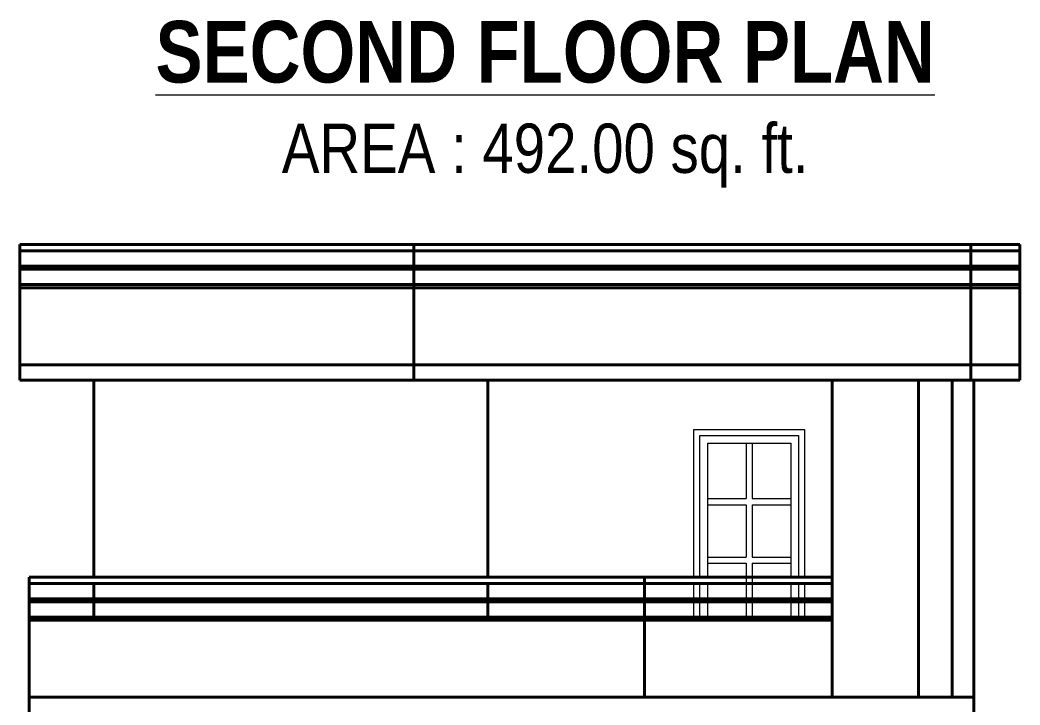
# Model space of a CAD drawing. Header units: inches. Extents: x 141029 to 166402, y -23568 to -18036.
# Drawn here: x 165986.6 to 166311.6, y -22302.5 to -22080 of the extents above; entities that cross this region are included whole.
import ezdxf

# ---------------------------------------------------------------- set-up
doc = ezdxf.new("R2010")
doc.units = ezdxf.units.IN
doc.header["$LTSCALE"] = 0.5
doc.header["$MEASUREMENT"] = 0
for name, color, linetype, lineweight in [('Text-100.w', 254, 'Continuous', 9), ('wall', 1, 'Continuous', 40), ('window', 4, 'Continuous', 13)]:
    doc.layers.add(name, color=color, linetype=linetype, lineweight=lineweight)
doc.styles.add('arial', font='arial.ttf')

msp = doc.modelspace()

# ---------------------------------------------------------------- linework, layer by layer
at = {"layer": 'wall'}
for p, q in [((165986.6, -22152.97), (166311.6, -22152.97)), ((165986.6, -22196.97), (165986.6, -22152.97)), ((165986.6, -22154.97), (166311.6, -22154.97)), ((166114.6, -22196.97), (166114.6, -22152.97)), ((166295.6, -22191.97), (166295.6, -22152.97)), ((166311.6, -22152.97), (166311.6, -22191.97)), ((165986.6, -22159.97), (166311.6, -22159.97)), ((165986.6, -22160.97), (166311.6, -22160.97)), ((165986.6, -22165.97), (166311.6, -22165.97)), ((165986.6, -22166.97), (166311.6, -22166.97)), ((165986.6, -22191.97), (166311.6, -22191.97)), ((166295.6, -22196.97), (166295.6, -22191.97)), ((166311.6, -22196.97), (166311.6, -22191.97)), ((165986.6, -22196.97), (166311.6, -22196.97)), ((166010.6, -22196.97), (166010.6, -22260.97)), ((166138.6, -22260.97), (166138.6, -22196.97)), ((166250.6, -22299.97), (166250.6, -22196.97)), ((166278.6, -22196.97), (166278.6, -22299.97)), ((166289.6, -22196.97), (166289.6, -22299.97)), ((166296.6, -22299.97), (166296.6, -22196.97)), ((165989.6, -22260.97), (166250.6, -22260.97)), ((165989.6, -22304.97), (165989.6, -22260.97)), ((166189.6, -22299.97), (166189.6, -22260.97)), ((165989.6, -22262.97), (166250.6, -22262.97)), ((166010.6, -22262.97), (166010.6, -22267.97)), ((166138.6, -22267.97), (166138.6, -22262.97)), ((165989.6, -22267.97), (166250.6, -22267.97)), ((165989.6, -22268.97), (166250.6, -22268.97)), ((166010.6, -22268.97), (166010.6, -22273.97)), ((166138.6, -22273.97), (166138.6, -22268.97)), ((165989.6, -22273.97), (166250.6, -22273.97)), ((165989.6, -22274.97), (166250.6, -22274.97)), ((165989.6, -22299.97), (166256.55, -22299.97)), ((166237.48, -22299.97), (166296.6, -22299.97)), ((166296.6, -22304.97), (166296.6, -22299.97))]:
    msp.add_line(p, q, dxfattribs=at)
at = {"layer": 'window'}
for p, q in [((166205.6, -22212.97), (166241.6, -22212.97)), ((166205.6, -22260.97), (166205.6, -22212.97)), ((166241.6, -22212.97), (166241.6, -22260.97)), ((166207.6, -22214.97), (166239.6, -22214.97)), ((166207.6, -22260.97), (166207.6, -22214.97)), ((166239.6, -22214.97), (166239.6, -22260.97)), ((166210.1, -22260.97), (166210.1, -22217.47)), ((166210.1, -22217.47), (166237.1, -22217.47)), ((166222.6, -22217.47), (166222.6, -22235.47)), ((166224.6, -22217.47), (166224.6, -22235.47)), ((166237.1, -22217.47), (166237.1, -22260.97)), ((166210.1, -22235.47), (166222.6, -22235.47)), ((166224.6, -22235.47), (166237.1, -22235.47)), ((166210.1, -22237.47), (166222.6, -22237.47)), ((166222.6, -22237.47), (166222.6, -22254.47)), ((166224.6, -22237.47), (166224.6, -22254.47)), ((166224.6, -22237.47), (166237.1, -22237.47)), ((166210.1, -22254.47), (166222.6, -22254.47)), ((166224.6, -22254.47), (166237.1, -22254.47)), ((166210.1, -22256.47), (166222.6, -22256.47)), ((166222.6, -22256.47), (166222.6, -22267.97)), ((166224.6, -22256.47), (166224.6, -22267.97)), ((166224.6, -22256.47), (166237.1, -22256.47)), ((166205.6, -22267.97), (166205.6, -22262.97)), ((166207.6, -22267.97), (166207.6, -22262.97)), ((166210.1, -22267.97), (166210.1, -22262.97)), ((166237.1, -22262.97), (166237.1, -22267.97)), ((166239.6, -22262.97), (166239.6, -22267.97)), ((166241.6, -22262.97), (166241.6, -22267.97)), ((166205.6, -22273.97), (166205.6, -22268.97)), ((166207.6, -22273.97), (166207.6, -22268.97)), ((166210.1, -22273.97), (166210.1, -22268.97)), ((166222.6, -22268.97), (166222.6, -22273.97)), ((166224.6, -22268.97), (166224.6, -22273.97)), ((166237.1, -22268.97), (166237.1, -22273.97)), ((166239.6, -22268.97), (166239.6, -22273.97)), ((166241.6, -22268.97), (166241.6, -22273.97))]:
    msp.add_line(p, q, dxfattribs=at)

# ---------------------------------------------------------------- texts
at = {"layer": 'Text-100.w', "insert": (166157.29, -22080.34), "char_height": 20, "width": 569.1024, "attachment_point": 2, "style": 'arial'}
msp.add_mtext('\\A1;{\\fArial Narrow|b1|i0|c0|p34;\\LSECOND FLOOR PLAN\\P\\fArial Narrow|b0|i0|c0|p34;\\H0.8x;\\lAREA : 492.00 sq. ft.}', dxfattribs=at)

doc.saveas('drawing.dxf')
